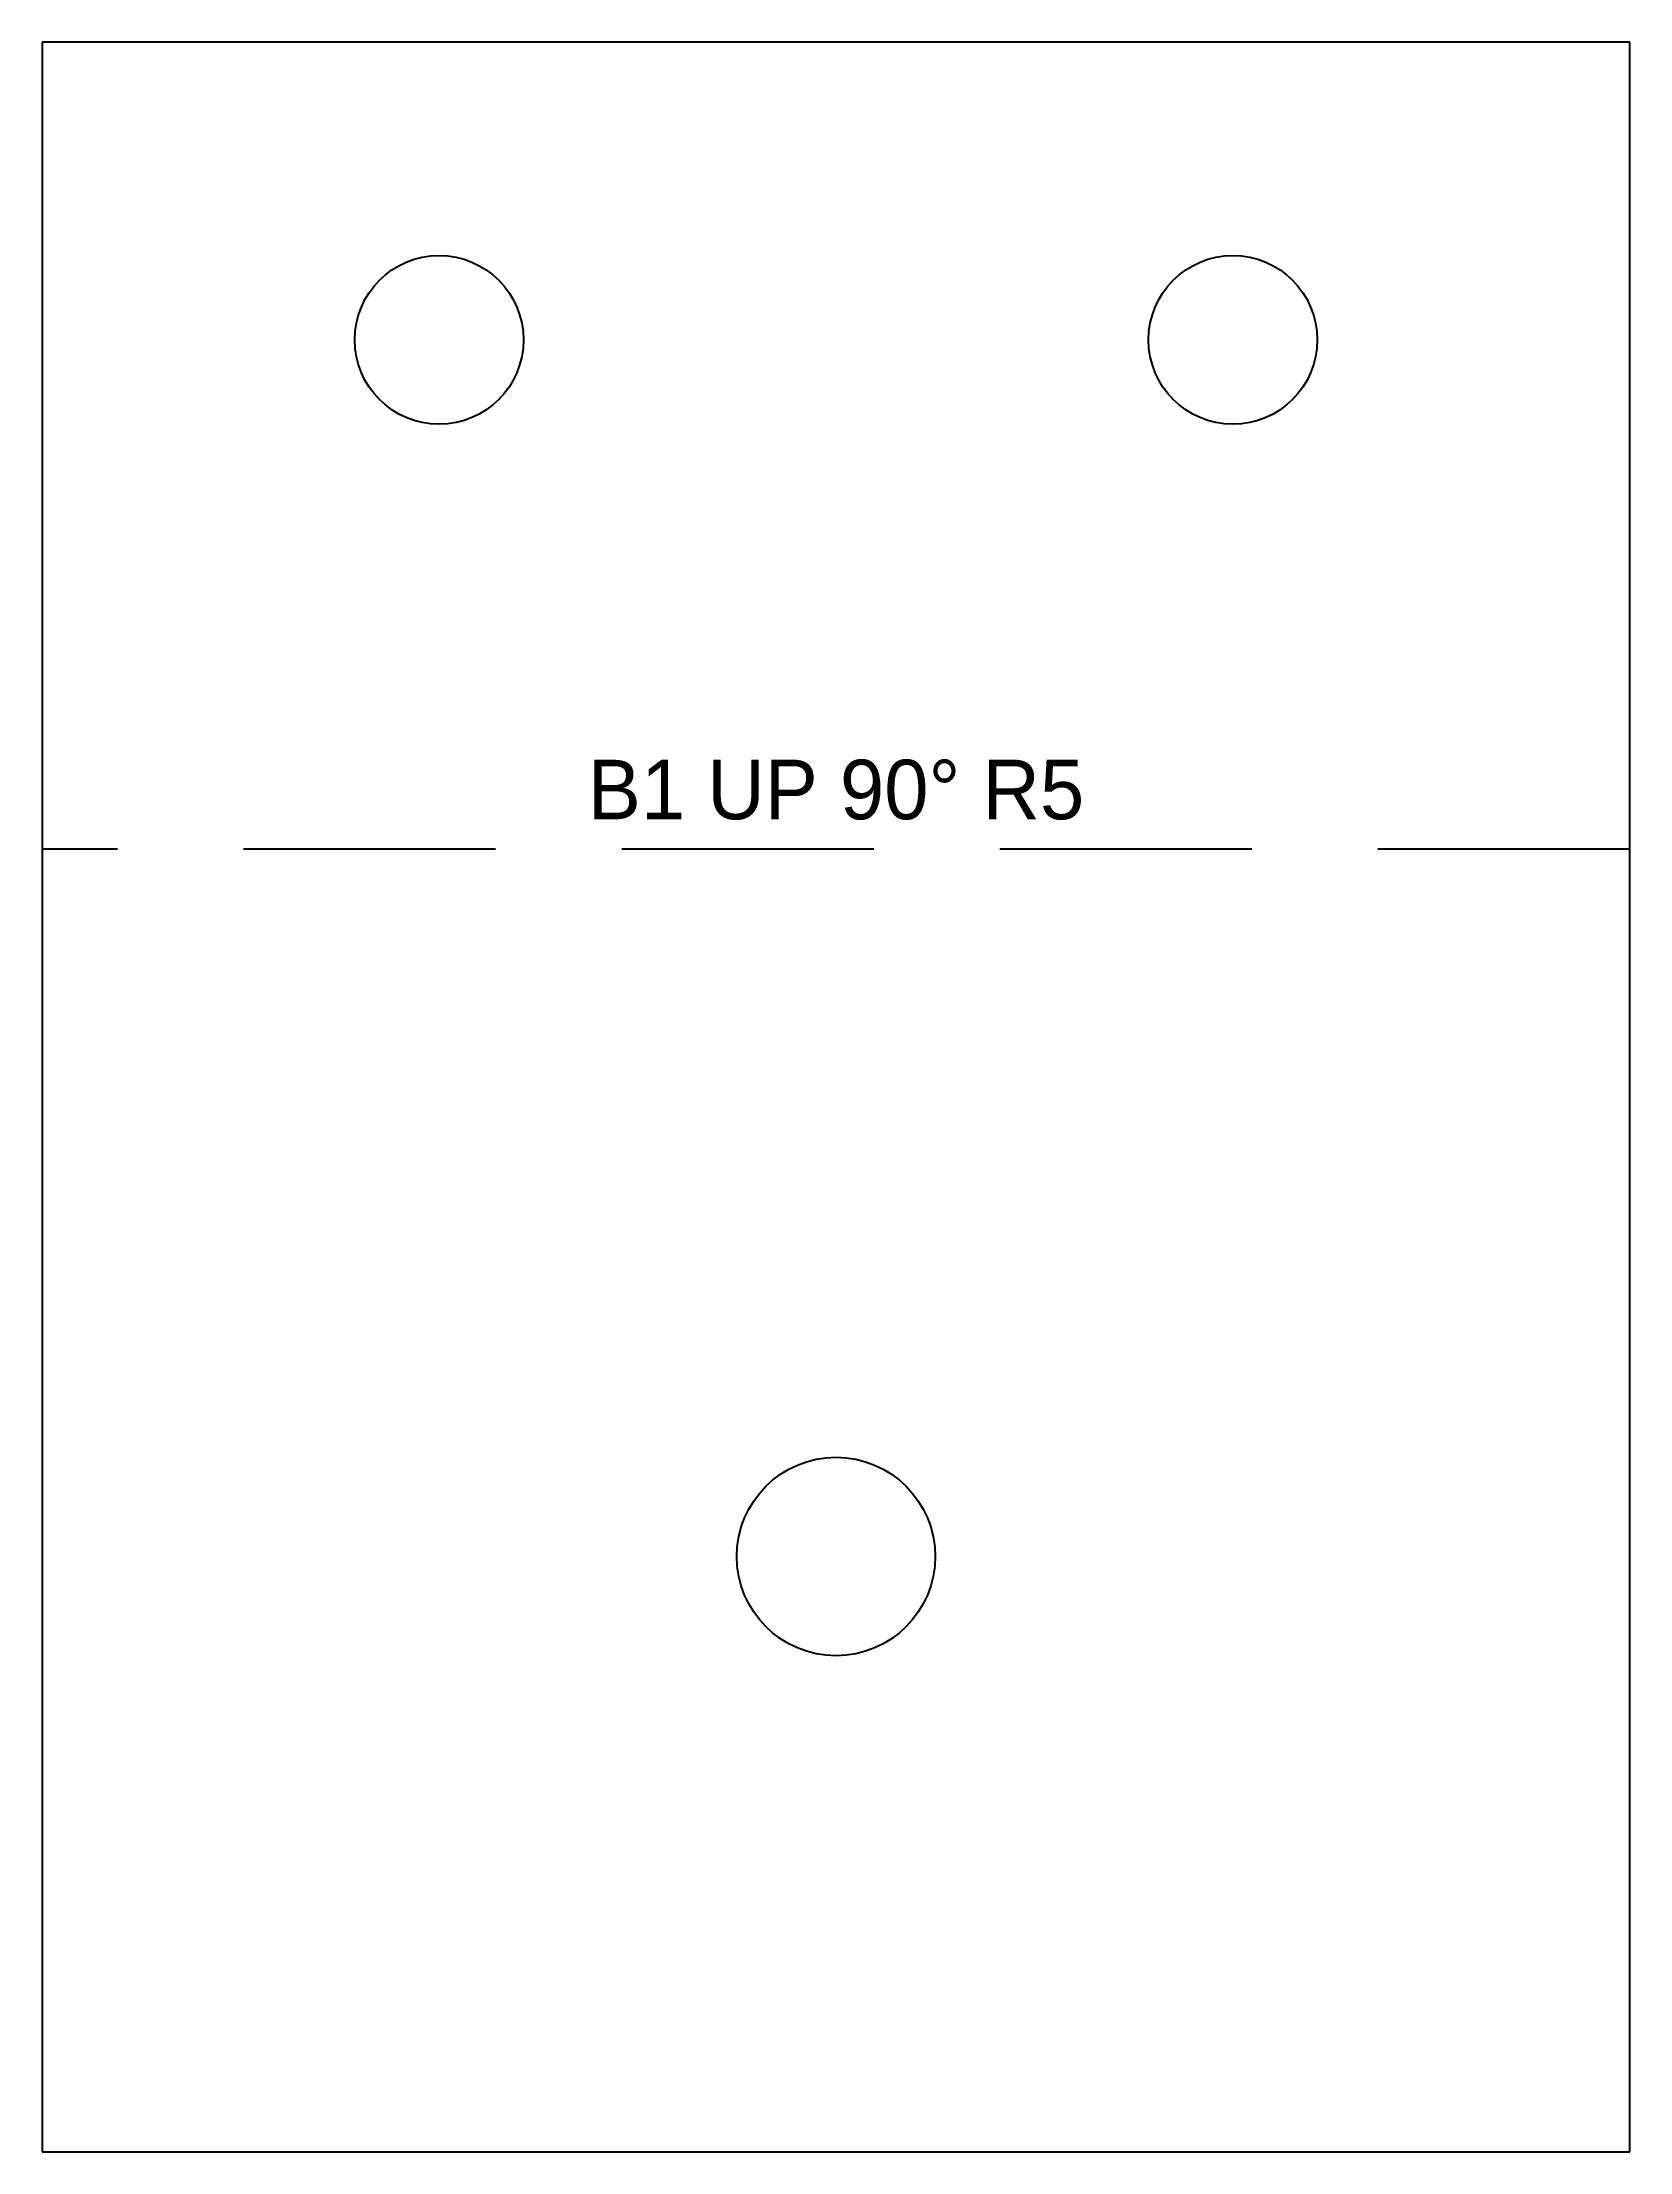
# Model space of a CAD drawing. Header units: millimetres. Extents: x -40 to 40, y -60 to 46.
import ezdxf
from ezdxf.enums import TextEntityAlignment as Align

# ---------------------------------------------------------------- set-up
doc = ezdxf.new("R2010")
doc.units = ezdxf.units.MM
doc.linetypes.add('DASHED', pattern=[19.05, 12.7, -6.35])
for name, color, linetype in [('BEND_NOTES', 8, 'Continuous'), ('BEND_UP', 1, 'DASHED'), ('CUT', 4, 'Continuous'), ('OUTLINE', 7, 'Continuous')]:
    doc.layers.add(name, color=color, linetype=linetype)

msp = doc.modelspace()

# ---------------------------------------------------------------- linework, layer by layer
at = {"layer": 'BEND_UP'}
msp.add_line((40, 5.65), (-40, 5.65), dxfattribs=at)
at = {"layer": 'CUT'}
for centre, radius in [((-20, 31.31), 4.25), ((20, 31.31), 4.25), ((0, -30), 5)]:
    msp.add_circle(centre, radius, dxfattribs=at)
at = {"layer": 'OUTLINE'}
for p, q in [((40, 46.31), (-40, 46.31)), ((-40, 46.31), (-40, 11.31)), ((40, 11.31), (40, 46.31)), ((-40, 11.31), (-40, 0)), ((40, 0), (40, 11.31)), ((-40, 0), (-40, -60)), ((40, -60), (40, 0)), ((-40, -60), (40, -60))]:
    msp.add_line(p, q, dxfattribs=at)

# ---------------------------------------------------------------- texts
at = {"layer": 'BEND_NOTES'}
msp.add_text('B1 UP 90%%d R5', height=3, dxfattribs=at).set_placement((0, 7.15), align=Align.CENTER)

doc.saveas('drawing.dxf')
